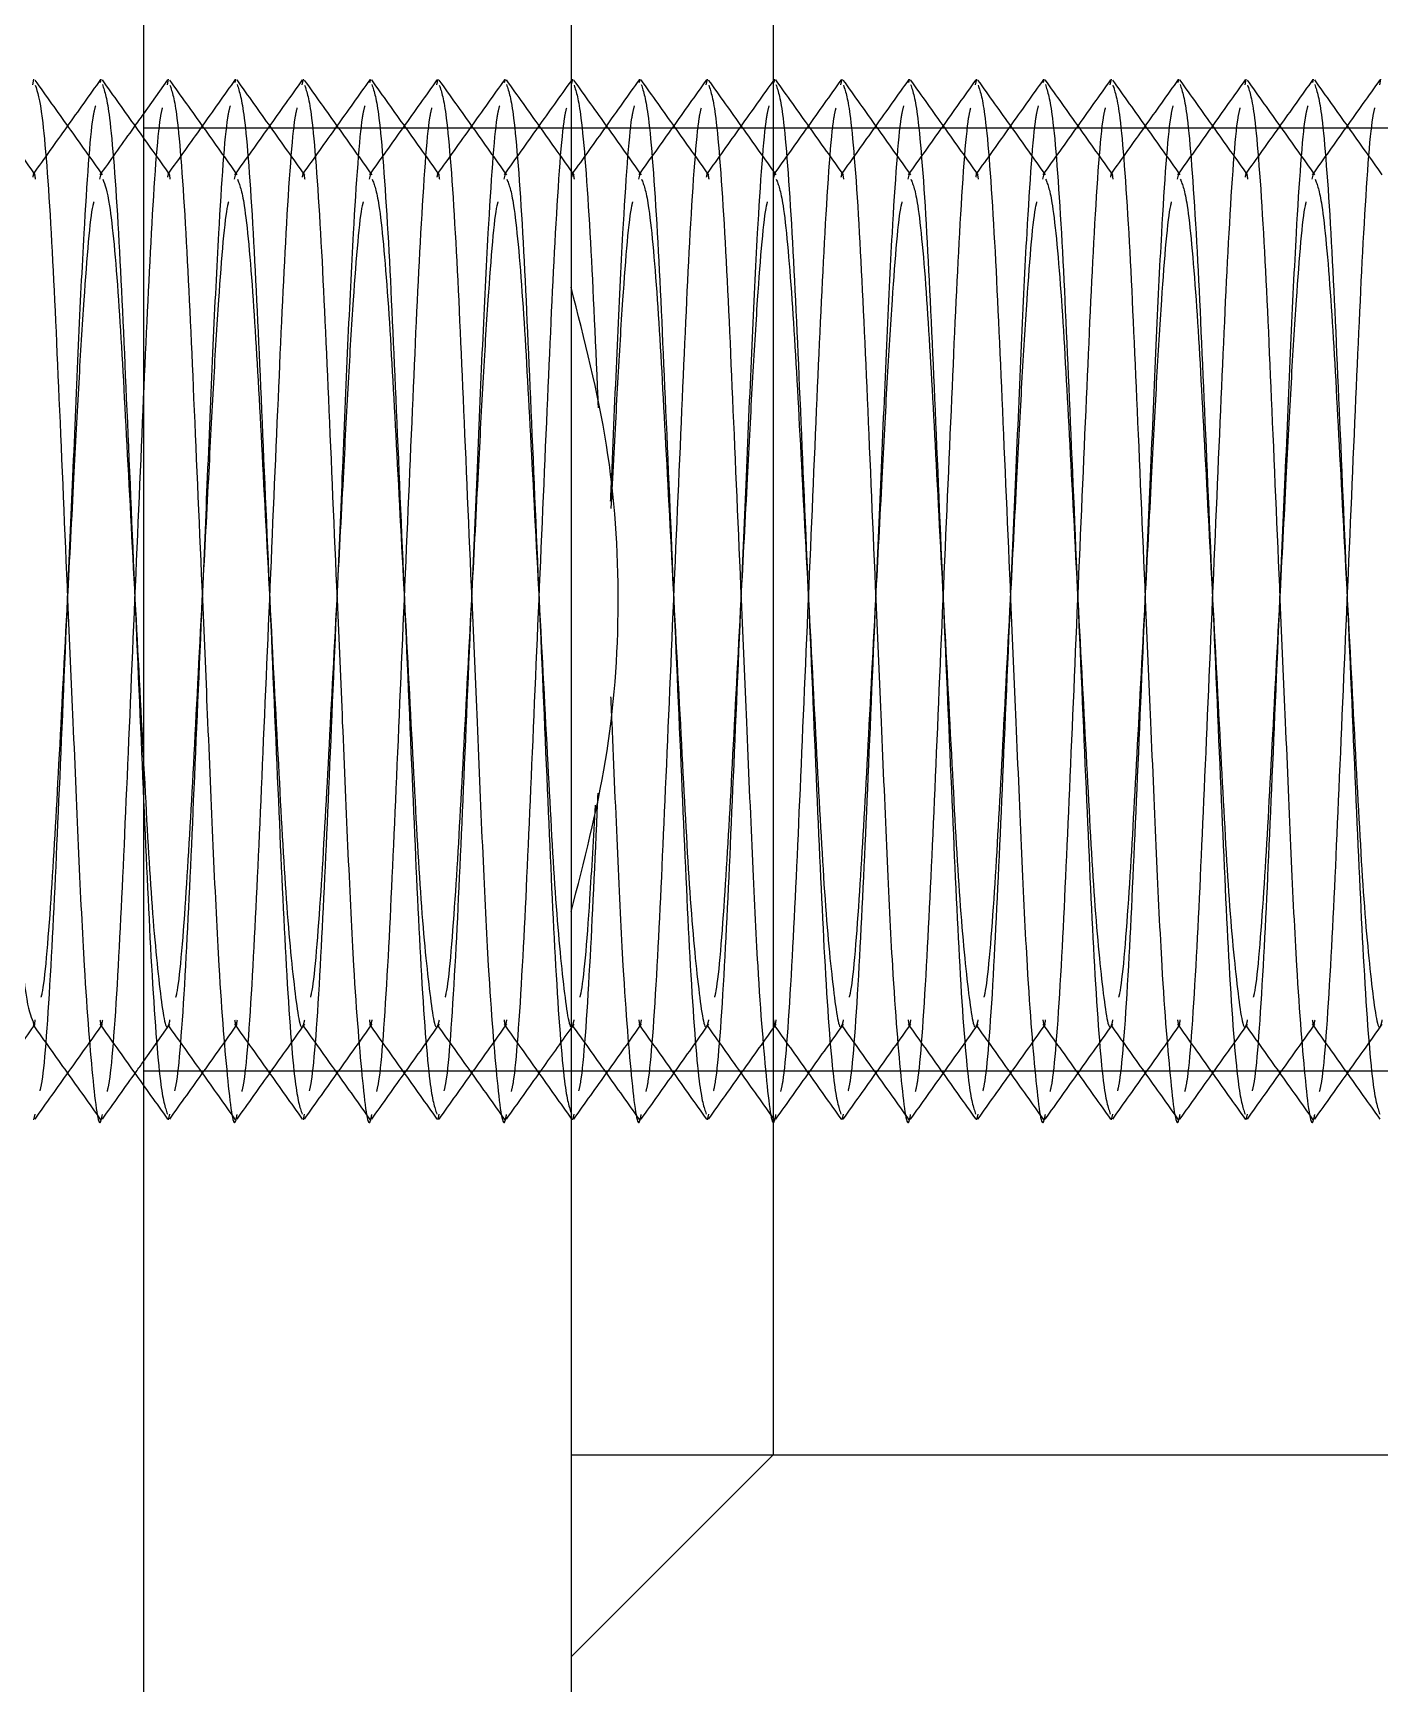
# Model space of a CAD drawing. Header units: metres. Extents: x 0 to 21025, y 0 to 14850.
# Drawn here: x 2250.36 to 2270.36, y 13168.58 to 13193.09 of the extents above; entities that cross this region are included whole.
import ezdxf

# ---------------------------------------------------------------- set-up
doc = ezdxf.new("R2010")
doc.units = ezdxf.units.M
doc.header["$LTSCALE"] = 25
doc.linetypes.add('HIDDEN2', pattern=[4.7625, 3.175, -1.5875])
doc.layers.add('SL4', color=4, linetype='Continuous')
doc.layers.add('ST1', color=7, linetype='HIDDEN2')

msp = doc.modelspace()

# ---------------------------------------------------------------- linework, layer by layer
at = {"layer": 'SL4'}
for p, q in [((2251.996, 13240.531), (2251.996, 13128.831)), ((2258.346, 13240.531), (2258.346, 13128.831)), ((2261.346, 13197.381), (2261.346, 13184.681)), ((2250.352, 13192.324), (2250.37, 13192.409)), ((2258.354, 13192.397), (2258.346, 13192.385)), ((2258.346, 13189.317), (2258.346, 13180.045)), ((2261.346, 13184.681), (2261.346, 13171.981)), ((2258.346, 13178.312), (2258.371, 13178.347)), ((2258.346, 13168.981), (2261.346, 13171.981)), ((2261.346, 13171.981), (2282.346, 13171.981))]:
    msp.add_line(p, q, dxfattribs=at)
for points, knots in [([(2251.39, 13190.988), (2251.223, 13191.223), (2250.889, 13191.692), (2250.554, 13192.161), (2250.387, 13192.395)], [0, 0, 0, 0, 0.49997, 1, 1, 1, 1]), ([(2250.389, 13192.32), (2250.423, 13192.218), (2250.498, 13191.992), (2250.627, 13190.27), (2250.74, 13187.721), (2250.853, 13185.083), (2250.954, 13182.756), (2251.033, 13180.868), (2251.127, 13178.898), (2251.25, 13177.427), (2251.335, 13176.76), (2251.382, 13177.005), (2251.387, 13177.035)], [0, 0, 0, 0, 0.105235, 0.232658, 0.35505, 0.481371, 0.557428, 0.64442, 0.730956, 0.858379, 0.982548, 1, 1, 1, 1]), ([(2251.996, 13191.894), (2251.948, 13191.827), (2251.739, 13191.534), (2251.531, 13191.241), (2251.37, 13191.016)], [0, 0, 0, 0, 0.229619, 1, 1, 1, 1]), ([(2249.391, 13190.923), (2249.424, 13190.841), (2249.498, 13190.656), (2249.627, 13189.253), (2249.74, 13187.167), (2249.87, 13184.681), (2250.001, 13182.196), (2250.113, 13180.107), (2250.245, 13178.683), (2250.322, 13178.497), (2250.357, 13178.41)], [0, 0, 0, 0, 0.106972, 0.238781, 0.365377, 0.496042, 0.626708, 0.753304, 0.885113, 1, 1, 1, 1]), ([(2251.391, 13190.923), (2251.424, 13190.841), (2251.498, 13190.656), (2251.627, 13189.252), (2251.739, 13187.171), (2251.87, 13184.684), (2251.954, 13183.089), (2251.996, 13182.301)], [0, 0, 0, 0, 0.171601, 0.383044, 0.586125, 0.795735, 1, 1, 1, 1]), ([(2258.346, 13180.045), (2258.538, 13180.79), (2258.927, 13182.294), (2259.101, 13184.633), (2258.94, 13187.005), (2258.545, 13188.541), (2258.346, 13189.317)], [0, 0, 0, 0, 0.24506, 0.494938, 0.744655, 1, 1, 1, 1]), ([(2249.386, 13176.965), (2249.553, 13177.2), (2249.881, 13177.661), (2250.21, 13178.121), (2250.371, 13178.347)], [0, 0, 0, 0, 0.509687, 1, 1, 1, 1]), ([(2250.357, 13178.366), (2250.525, 13178.131), (2250.859, 13177.662), (2251.193, 13177.193), (2251.36, 13176.958)], [0, 0, 0, 0, 0.499965, 1, 1, 1, 1]), ([(2251.386, 13176.965), (2251.553, 13177.2), (2251.756, 13177.485), (2251.96, 13177.77), (2251.996, 13177.821)], [0, 0, 0, 0, 0.823153, 1, 1, 1, 1])]:
    msp.add_open_spline(points, degree=3, knots=knots, dxfattribs=at)
at = {"layer": 'ST1'}
for p, q in [((2251.359, 13192.357), (2251.37, 13192.409)), ((2252.354, 13192.397), (2251.996, 13191.894)), ((2252.352, 13192.324), (2252.37, 13192.409)), ((2253.359, 13192.357), (2253.37, 13192.409)), ((2254.352, 13192.324), (2254.37, 13192.409)), ((2255.359, 13192.357), (2255.37, 13192.409)), ((2256.352, 13192.324), (2256.37, 13192.409)), ((2257.359, 13192.357), (2257.37, 13192.409)), ((2258.352, 13192.324), (2258.37, 13192.409)), ((2259.359, 13192.357), (2259.37, 13192.409)), ((2260.352, 13192.324), (2260.37, 13192.409)), ((2261.359, 13192.357), (2261.37, 13192.409)), ((2262.352, 13192.324), (2262.37, 13192.409)), ((2263.359, 13192.357), (2263.37, 13192.409)), ((2264.352, 13192.324), (2264.37, 13192.409)), ((2265.359, 13192.357), (2265.37, 13192.409)), ((2266.352, 13192.324), (2266.37, 13192.409)), ((2267.359, 13192.357), (2267.37, 13192.409)), ((2268.352, 13192.324), (2268.37, 13192.409)), ((2269.359, 13192.357), (2269.37, 13192.409)), ((2270.352, 13192.324), (2270.37, 13192.409)), ((2258.346, 13191.681), (2251.996, 13191.681)), ((2283.346, 13191.681), (2258.346, 13191.681)), ((2251.37, 13191.016), (2251.35, 13190.988)), ((2251.35, 13190.923), (2251.37, 13191.003)), ((2253.35, 13190.923), (2253.37, 13191.003)), ((2255.35, 13190.923), (2255.37, 13191.003)), ((2257.35, 13190.923), (2257.37, 13191.003)), ((2259.35, 13190.923), (2259.37, 13191.003)), ((2261.35, 13190.923), (2261.37, 13191.003)), ((2263.35, 13190.923), (2263.37, 13191.003)), ((2265.35, 13190.923), (2265.37, 13191.003)), ((2267.35, 13190.923), (2267.37, 13191.003)), ((2269.35, 13190.923), (2269.37, 13191.003)), ((2250.371, 13178.347), (2250.39, 13178.374)), ((2251.996, 13177.821), (2252.39, 13178.374)), ((2258.371, 13178.347), (2258.39, 13178.374)), ((2251.996, 13177.681), (2258.346, 13177.681)), ((2258.346, 13177.681), (2283.346, 13177.681)), ((2250.37, 13176.954), (2250.389, 13177.042)), ((2252.37, 13176.954), (2252.389, 13177.042)), ((2254.37, 13176.954), (2254.389, 13177.042)), ((2256.37, 13176.954), (2256.389, 13177.042)), ((2258.37, 13176.954), (2258.389, 13177.042)), ((2260.37, 13176.954), (2260.389, 13177.042)), ((2262.37, 13176.954), (2262.389, 13177.042)), ((2264.37, 13176.954), (2264.389, 13177.042)), ((2266.37, 13176.954), (2266.389, 13177.042)), ((2268.37, 13176.954), (2268.389, 13177.042)), ((2258.346, 13171.981), (2261.346, 13171.981)), ((2258.346, 13171.981), (2261.346, 13171.981))]:
    msp.add_line(p, q, dxfattribs=at)
for points, knots in [([(2250.39, 13190.989), (2250.222, 13191.223), (2249.888, 13191.693), (2249.553, 13192.163), (2249.386, 13192.397)], [0, 0, 0, 0, 0.499937, 1, 1, 1, 1]), ([(2251.36, 13192.404), (2251.193, 13192.169), (2250.859, 13191.7), (2250.525, 13191.231), (2250.357, 13190.997)], [0, 0, 0, 0, 0.500035, 1, 1, 1, 1]), ([(2252.39, 13190.989), (2252.222, 13191.223), (2251.888, 13191.693), (2251.553, 13192.163), (2251.386, 13192.397)], [0, 0, 0, 0, 0.4999369, 1, 1, 1, 1]), ([(2251.387, 13192.327), (2251.422, 13192.224), (2251.497, 13191.997), (2251.627, 13190.271), (2251.74, 13187.719), (2251.87, 13184.681), (2252.001, 13181.643), (2252.113, 13179.092), (2252.243, 13177.367), (2252.318, 13177.141), (2252.352, 13177.038)], [0, 0, 0, 0, 0.110571, 0.242596, 0.369408, 0.50029, 0.631172, 0.757984, 0.890008, 1, 1, 1, 1]), ([(2253.36, 13192.404), (2253.193, 13192.169), (2252.859, 13191.7), (2252.525, 13191.231), (2252.357, 13190.997)], [0, 0, 0, 0, 0.500035, 1, 1, 1, 1]), ([(2253.39, 13190.988), (2253.223, 13191.223), (2252.889, 13191.692), (2252.554, 13192.161), (2252.387, 13192.395)], [0, 0, 0, 0, 0.49997, 1, 1, 1, 1]), ([(2252.389, 13192.32), (2252.423, 13192.218), (2252.498, 13191.992), (2252.627, 13190.27), (2252.74, 13187.721), (2252.853, 13185.083), (2252.954, 13182.756), (2253.033, 13180.868), (2253.127, 13178.898), (2253.25, 13177.427), (2253.335, 13176.76), (2253.382, 13177.005), (2253.387, 13177.035)], [0, 0, 0, 0, 0.1052351, 0.2326582, 0.3550505, 0.4813706, 0.5574277, 0.6444204, 0.7309556, 0.8583788, 0.9825482, 1, 1, 1, 1]), ([(2254.354, 13192.397), (2254.187, 13192.162), (2253.852, 13191.692), (2253.518, 13191.223), (2253.35, 13190.988)], [0, 0, 0, 0, 0.5000596, 1, 1, 1, 1]), ([(2254.39, 13190.989), (2254.222, 13191.223), (2253.888, 13191.693), (2253.553, 13192.163), (2253.386, 13192.397)], [0, 0, 0, 0, 0.499937, 1, 1, 1, 1]), ([(2253.387, 13192.327), (2253.422, 13192.224), (2253.497, 13191.997), (2253.627, 13190.271), (2253.74, 13187.719), (2253.87, 13184.681), (2254.001, 13181.643), (2254.113, 13179.092), (2254.243, 13177.367), (2254.318, 13177.141), (2254.352, 13177.038)], [0, 0, 0, 0, 0.110571, 0.242596, 0.369408, 0.50029, 0.631172, 0.757984, 0.890008, 1, 1, 1, 1]), ([(2255.36, 13192.404), (2255.193, 13192.169), (2254.859, 13191.7), (2254.525, 13191.231), (2254.357, 13190.997)], [0, 0, 0, 0, 0.500035, 1, 1, 1, 1]), ([(2255.39, 13190.988), (2255.223, 13191.223), (2254.889, 13191.692), (2254.554, 13192.161), (2254.387, 13192.395)], [0, 0, 0, 0, 0.49997, 1, 1, 1, 1]), ([(2254.389, 13192.32), (2254.423, 13192.218), (2254.498, 13191.992), (2254.627, 13190.27), (2254.74, 13187.721), (2254.853, 13185.083), (2254.954, 13182.756), (2255.033, 13180.868), (2255.127, 13178.898), (2255.25, 13177.427), (2255.335, 13176.76), (2255.382, 13177.005), (2255.387, 13177.035)], [0, 0, 0, 0, 0.105235, 0.232658, 0.35505, 0.481371, 0.557428, 0.64442, 0.730956, 0.858379, 0.982548, 1, 1, 1, 1]), ([(2256.354, 13192.397), (2256.187, 13192.162), (2255.852, 13191.692), (2255.518, 13191.223), (2255.35, 13190.988)], [0, 0, 0, 0, 0.5000596, 1, 1, 1, 1]), ([(2256.39, 13190.989), (2256.222, 13191.223), (2255.888, 13191.693), (2255.553, 13192.163), (2255.386, 13192.397)], [0, 0, 0, 0, 0.499937, 1, 1, 1, 1]), ([(2255.387, 13192.327), (2255.422, 13192.224), (2255.497, 13191.997), (2255.627, 13190.271), (2255.74, 13187.719), (2255.87, 13184.681), (2256.001, 13181.643), (2256.113, 13179.092), (2256.243, 13177.367), (2256.318, 13177.141), (2256.352, 13177.038)], [0, 0, 0, 0, 0.110571, 0.242596, 0.369408, 0.50029, 0.631172, 0.757984, 0.890008, 1, 1, 1, 1]), ([(2257.36, 13192.404), (2257.193, 13192.169), (2256.859, 13191.7), (2256.525, 13191.231), (2256.357, 13190.997)], [0, 0, 0, 0, 0.500035, 1, 1, 1, 1]), ([(2257.39, 13190.988), (2257.223, 13191.223), (2256.889, 13191.692), (2256.554, 13192.161), (2256.387, 13192.395)], [0, 0, 0, 0, 0.49997, 1, 1, 1, 1]), ([(2256.389, 13192.32), (2256.423, 13192.218), (2256.498, 13191.992), (2256.627, 13190.27), (2256.74, 13187.721), (2256.853, 13185.083), (2256.954, 13182.756), (2257.033, 13180.868), (2257.127, 13178.898), (2257.25, 13177.427), (2257.335, 13176.76), (2257.382, 13177.005), (2257.387, 13177.035)], [0, 0, 0, 0, 0.105235, 0.232658, 0.35505, 0.481371, 0.557428, 0.64442, 0.730956, 0.858379, 0.982548, 1, 1, 1, 1]), ([(2258.346, 13192.385), (2258.181, 13192.154), (2257.849, 13191.688), (2257.518, 13191.223), (2257.35, 13190.988)], [0, 0, 0, 0, 0.495927, 1, 1, 1, 1]), ([(2258.39, 13190.989), (2258.222, 13191.223), (2257.888, 13191.693), (2257.553, 13192.163), (2257.386, 13192.397)], [0, 0, 0, 0, 0.499937, 1, 1, 1, 1]), ([(2257.387, 13192.327), (2257.422, 13192.224), (2257.497, 13191.997), (2257.627, 13190.271), (2257.74, 13187.719), (2257.87, 13184.681), (2258.001, 13181.643), (2258.113, 13179.092), (2258.243, 13177.367), (2258.318, 13177.141), (2258.352, 13177.038)], [0, 0, 0, 0, 0.110571, 0.242596, 0.369408, 0.50029, 0.631172, 0.757984, 0.890008, 1, 1, 1, 1]), ([(2259.36, 13192.404), (2259.193, 13192.169), (2258.859, 13191.7), (2258.525, 13191.231), (2258.357, 13190.997)], [0, 0, 0, 0, 0.500035, 1, 1, 1, 1]), ([(2259.39, 13190.988), (2259.223, 13191.223), (2258.889, 13191.692), (2258.554, 13192.161), (2258.387, 13192.395)], [0, 0, 0, 0, 0.49997, 1, 1, 1, 1]), ([(2258.389, 13192.32), (2258.423, 13192.219), (2258.497, 13191.997), (2258.628, 13190.246), (2258.702, 13188.587), (2258.745, 13187.573), (2258.747, 13187.527)], [0, 0, 0, 0, 0.291543, 0.644556, 0.983632, 1, 1, 1, 1]), ([(2260.354, 13192.397), (2260.187, 13192.162), (2259.852, 13191.692), (2259.518, 13191.223), (2259.35, 13190.988)], [0, 0, 0, 0, 0.50006, 1, 1, 1, 1]), ([(2260.39, 13190.989), (2260.222, 13191.223), (2259.888, 13191.693), (2259.553, 13192.163), (2259.386, 13192.397)], [0, 0, 0, 0, 0.499937, 1, 1, 1, 1]), ([(2259.387, 13192.327), (2259.422, 13192.224), (2259.497, 13191.997), (2259.627, 13190.271), (2259.74, 13187.719), (2259.87, 13184.681), (2260.001, 13181.643), (2260.113, 13179.092), (2260.243, 13177.367), (2260.318, 13177.141), (2260.352, 13177.038)], [0, 0, 0, 0, 0.1105714, 0.242596, 0.3694081, 0.5002899, 0.6311716, 0.7579837, 0.8900083, 1, 1, 1, 1]), ([(2261.36, 13192.404), (2261.193, 13192.169), (2260.859, 13191.7), (2260.525, 13191.231), (2260.357, 13190.997)], [0, 0, 0, 0, 0.500035, 1, 1, 1, 1]), ([(2261.39, 13190.988), (2261.223, 13191.223), (2260.889, 13191.692), (2260.554, 13192.161), (2260.387, 13192.395)], [0, 0, 0, 0, 0.49997, 1, 1, 1, 1]), ([(2260.389, 13192.32), (2260.423, 13192.218), (2260.498, 13191.992), (2260.627, 13190.27), (2260.74, 13187.721), (2260.853, 13185.083), (2260.954, 13182.756), (2261.033, 13180.868), (2261.127, 13178.898), (2261.25, 13177.427), (2261.335, 13176.76), (2261.382, 13177.005), (2261.387, 13177.035)], [0, 0, 0, 0, 0.1052351, 0.2326582, 0.3550505, 0.4813706, 0.5574277, 0.6444204, 0.7309556, 0.8583788, 0.9825482, 1, 1, 1, 1]), ([(2262.354, 13192.397), (2262.187, 13192.162), (2261.852, 13191.692), (2261.518, 13191.223), (2261.35, 13190.988)], [0, 0, 0, 0, 0.5000596, 1, 1, 1, 1]), ([(2262.39, 13190.989), (2262.222, 13191.223), (2261.888, 13191.693), (2261.553, 13192.163), (2261.386, 13192.397)], [0, 0, 0, 0, 0.499937, 1, 1, 1, 1]), ([(2261.387, 13192.327), (2261.422, 13192.224), (2261.497, 13191.997), (2261.627, 13190.271), (2261.74, 13187.719), (2261.87, 13184.681), (2262.001, 13181.643), (2262.113, 13179.092), (2262.243, 13177.367), (2262.318, 13177.141), (2262.352, 13177.038)], [0, 0, 0, 0, 0.1105714, 0.242596, 0.3694081, 0.5002899, 0.6311716, 0.7579837, 0.8900083, 1, 1, 1, 1]), ([(2263.36, 13192.404), (2263.193, 13192.169), (2262.859, 13191.7), (2262.525, 13191.231), (2262.357, 13190.997)], [0, 0, 0, 0, 0.500035, 1, 1, 1, 1]), ([(2263.39, 13190.988), (2263.223, 13191.223), (2262.889, 13191.692), (2262.554, 13192.161), (2262.387, 13192.395)], [0, 0, 0, 0, 0.49997, 1, 1, 1, 1]), ([(2262.389, 13192.32), (2262.423, 13192.218), (2262.498, 13191.992), (2262.627, 13190.27), (2262.74, 13187.721), (2262.853, 13185.083), (2262.954, 13182.756), (2263.033, 13180.868), (2263.127, 13178.898), (2263.25, 13177.427), (2263.335, 13176.76), (2263.382, 13177.005), (2263.387, 13177.035)], [0, 0, 0, 0, 0.1052351, 0.2326582, 0.3550505, 0.4813706, 0.5574277, 0.6444204, 0.7309556, 0.8583788, 0.9825482, 1, 1, 1, 1]), ([(2264.354, 13192.397), (2264.187, 13192.162), (2263.852, 13191.692), (2263.518, 13191.223), (2263.35, 13190.988)], [0, 0, 0, 0, 0.50006, 1, 1, 1, 1]), ([(2264.39, 13190.989), (2264.222, 13191.223), (2263.888, 13191.693), (2263.553, 13192.163), (2263.386, 13192.397)], [0, 0, 0, 0, 0.4999369, 1, 1, 1, 1]), ([(2263.387, 13192.327), (2263.422, 13192.224), (2263.497, 13191.997), (2263.627, 13190.271), (2263.74, 13187.719), (2263.87, 13184.681), (2264.001, 13181.643), (2264.113, 13179.092), (2264.243, 13177.367), (2264.318, 13177.141), (2264.352, 13177.038)], [0, 0, 0, 0, 0.110571, 0.242596, 0.369408, 0.50029, 0.631172, 0.757984, 0.890008, 1, 1, 1, 1]), ([(2265.36, 13192.404), (2265.193, 13192.169), (2264.859, 13191.7), (2264.525, 13191.231), (2264.357, 13190.997)], [0, 0, 0, 0, 0.500035, 1, 1, 1, 1]), ([(2265.39, 13190.988), (2265.223, 13191.223), (2264.889, 13191.692), (2264.554, 13192.161), (2264.387, 13192.395)], [0, 0, 0, 0, 0.49997, 1, 1, 1, 1]), ([(2264.389, 13192.32), (2264.423, 13192.218), (2264.498, 13191.992), (2264.627, 13190.27), (2264.74, 13187.721), (2264.853, 13185.083), (2264.954, 13182.756), (2265.033, 13180.868), (2265.127, 13178.898), (2265.25, 13177.427), (2265.335, 13176.76), (2265.382, 13177.005), (2265.387, 13177.035)], [0, 0, 0, 0, 0.105235, 0.232658, 0.35505, 0.481371, 0.557428, 0.64442, 0.730956, 0.858379, 0.982548, 1, 1, 1, 1]), ([(2266.354, 13192.397), (2266.187, 13192.162), (2265.852, 13191.692), (2265.518, 13191.223), (2265.35, 13190.988)], [0, 0, 0, 0, 0.5000596, 1, 1, 1, 1]), ([(2266.39, 13190.989), (2266.222, 13191.223), (2265.888, 13191.693), (2265.553, 13192.163), (2265.386, 13192.397)], [0, 0, 0, 0, 0.4999369, 1, 1, 1, 1]), ([(2265.387, 13192.327), (2265.422, 13192.224), (2265.497, 13191.997), (2265.627, 13190.271), (2265.74, 13187.719), (2265.87, 13184.681), (2266.001, 13181.643), (2266.113, 13179.092), (2266.243, 13177.367), (2266.318, 13177.141), (2266.352, 13177.038)], [0, 0, 0, 0, 0.1105714, 0.242596, 0.3694081, 0.5002899, 0.6311716, 0.7579837, 0.8900083, 1, 1, 1, 1]), ([(2267.36, 13192.404), (2267.193, 13192.169), (2266.859, 13191.7), (2266.525, 13191.231), (2266.357, 13190.997)], [0, 0, 0, 0, 0.500035, 1, 1, 1, 1]), ([(2267.39, 13190.988), (2267.223, 13191.223), (2266.889, 13191.692), (2266.554, 13192.161), (2266.387, 13192.395)], [0, 0, 0, 0, 0.49997, 1, 1, 1, 1]), ([(2266.389, 13192.32), (2266.423, 13192.218), (2266.498, 13191.992), (2266.627, 13190.27), (2266.74, 13187.721), (2266.853, 13185.083), (2266.954, 13182.756), (2267.033, 13180.868), (2267.127, 13178.898), (2267.25, 13177.427), (2267.335, 13176.76), (2267.382, 13177.005), (2267.387, 13177.035)], [0, 0, 0, 0, 0.105235, 0.232658, 0.35505, 0.481371, 0.557428, 0.64442, 0.730956, 0.858379, 0.982548, 1, 1, 1, 1]), ([(2268.354, 13192.397), (2268.187, 13192.162), (2267.852, 13191.692), (2267.518, 13191.223), (2267.35, 13190.988)], [0, 0, 0, 0, 0.50006, 1, 1, 1, 1]), ([(2268.39, 13190.989), (2268.222, 13191.223), (2267.888, 13191.693), (2267.553, 13192.163), (2267.386, 13192.397)], [0, 0, 0, 0, 0.499937, 1, 1, 1, 1]), ([(2267.387, 13192.327), (2267.422, 13192.224), (2267.497, 13191.997), (2267.627, 13190.271), (2267.74, 13187.719), (2267.87, 13184.681), (2268.001, 13181.643), (2268.113, 13179.092), (2268.243, 13177.367), (2268.318, 13177.141), (2268.352, 13177.038)], [0, 0, 0, 0, 0.110571, 0.242596, 0.369408, 0.50029, 0.631172, 0.757984, 0.890008, 1, 1, 1, 1]), ([(2269.36, 13192.404), (2269.193, 13192.169), (2268.859, 13191.7), (2268.525, 13191.231), (2268.357, 13190.997)], [0, 0, 0, 0, 0.500035, 1, 1, 1, 1]), ([(2269.39, 13190.988), (2269.223, 13191.223), (2268.889, 13191.692), (2268.554, 13192.161), (2268.387, 13192.395)], [0, 0, 0, 0, 0.49997, 1, 1, 1, 1]), ([(2268.389, 13192.32), (2268.423, 13192.218), (2268.498, 13191.992), (2268.627, 13190.27), (2268.74, 13187.721), (2268.853, 13185.083), (2268.954, 13182.756), (2269.033, 13180.868), (2269.127, 13178.898), (2269.25, 13177.427), (2269.335, 13176.76), (2269.382, 13177.005), (2269.387, 13177.035)], [0, 0, 0, 0, 0.105235, 0.232658, 0.35505, 0.481371, 0.557428, 0.64442, 0.730956, 0.858379, 0.982548, 1, 1, 1, 1]), ([(2270.354, 13192.397), (2270.187, 13192.162), (2269.852, 13191.692), (2269.518, 13191.223), (2269.35, 13190.988)], [0, 0, 0, 0, 0.50006, 1, 1, 1, 1]), ([(2270.39, 13190.989), (2270.222, 13191.223), (2269.888, 13191.693), (2269.553, 13192.163), (2269.386, 13192.397)], [0, 0, 0, 0, 0.499937, 1, 1, 1, 1]), ([(2269.387, 13192.327), (2269.422, 13192.224), (2269.497, 13191.997), (2269.627, 13190.271), (2269.74, 13187.719), (2269.87, 13184.681), (2270.001, 13181.643), (2270.113, 13179.092), (2270.243, 13177.367), (2270.318, 13177.141), (2270.352, 13177.038)], [0, 0, 0, 0, 0.110571, 0.242596, 0.369408, 0.50029, 0.631172, 0.757984, 0.890008, 1, 1, 1, 1]), ([(2250.461, 13177.385), (2250.471, 13177.426), (2250.523, 13177.631), (2250.627, 13179.128), (2250.74, 13181.631), (2250.853, 13184.282), (2250.954, 13186.604), (2251.033, 13188.506), (2251.126, 13190.417), (2251.22, 13191.759), (2251.274, 13191.965), (2251.287, 13192.014)], [0, 0, 0, 0, 0.038658, 0.193158, 0.341558, 0.49472, 0.586939, 0.692417, 0.79734, 0.95184, 1, 1, 1, 1]), ([(2251.46, 13177.378), (2251.47, 13177.42), (2251.523, 13177.626), (2251.627, 13179.127), (2251.74, 13181.634), (2251.87, 13184.681), (2252.001, 13187.728), (2252.113, 13190.235), (2252.218, 13191.735), (2252.27, 13191.94), (2252.28, 13191.982)], [0, 0, 0, 0, 0.040767, 0.196457, 0.346, 0.500342, 0.654684, 0.804227, 0.959916, 1, 1, 1, 1]), ([(2252.461, 13177.385), (2252.471, 13177.426), (2252.523, 13177.631), (2252.627, 13179.128), (2252.74, 13181.631), (2252.853, 13184.282), (2252.954, 13186.604), (2253.033, 13188.506), (2253.126, 13190.417), (2253.22, 13191.759), (2253.274, 13191.965), (2253.287, 13192.014)], [0, 0, 0, 0, 0.038658, 0.193158, 0.341558, 0.49472, 0.586939, 0.692417, 0.79734, 0.95184, 1, 1, 1, 1]), ([(2253.46, 13177.378), (2253.47, 13177.42), (2253.523, 13177.626), (2253.627, 13179.127), (2253.74, 13181.634), (2253.87, 13184.681), (2254.001, 13187.728), (2254.113, 13190.235), (2254.218, 13191.735), (2254.27, 13191.94), (2254.28, 13191.982)], [0, 0, 0, 0, 0.0407674, 0.196457, 0.3459999, 0.5003418, 0.6546838, 0.8042266, 0.9599163, 1, 1, 1, 1]), ([(2254.461, 13177.385), (2254.471, 13177.426), (2254.523, 13177.631), (2254.627, 13179.128), (2254.74, 13181.631), (2254.853, 13184.282), (2254.954, 13186.604), (2255.033, 13188.506), (2255.126, 13190.417), (2255.22, 13191.759), (2255.274, 13191.965), (2255.287, 13192.014)], [0, 0, 0, 0, 0.038658, 0.193158, 0.341558, 0.49472, 0.586939, 0.692417, 0.79734, 0.95184, 1, 1, 1, 1]), ([(2255.46, 13177.378), (2255.47, 13177.42), (2255.523, 13177.626), (2255.627, 13179.127), (2255.74, 13181.634), (2255.87, 13184.681), (2256.001, 13187.728), (2256.113, 13190.235), (2256.218, 13191.735), (2256.27, 13191.94), (2256.28, 13191.982)], [0, 0, 0, 0, 0.040767, 0.196457, 0.346, 0.500342, 0.654684, 0.804227, 0.959916, 1, 1, 1, 1]), ([(2256.461, 13177.385), (2256.471, 13177.426), (2256.523, 13177.631), (2256.627, 13179.128), (2256.74, 13181.631), (2256.853, 13184.282), (2256.954, 13186.604), (2257.033, 13188.506), (2257.126, 13190.417), (2257.22, 13191.759), (2257.274, 13191.965), (2257.287, 13192.014)], [0, 0, 0, 0, 0.038658, 0.193158, 0.341558, 0.49472, 0.586939, 0.692417, 0.79734, 0.95184, 1, 1, 1, 1]), ([(2257.46, 13177.378), (2257.47, 13177.42), (2257.523, 13177.626), (2257.627, 13179.127), (2257.74, 13181.634), (2257.87, 13184.681), (2258.001, 13187.728), (2258.113, 13190.235), (2258.218, 13191.735), (2258.27, 13191.94), (2258.28, 13191.982)], [0, 0, 0, 0, 0.040767, 0.196457, 0.346, 0.500342, 0.654684, 0.804227, 0.959916, 1, 1, 1, 1]), ([(2258.933, 13186.143), (2258.938, 13186.263), (2258.974, 13187.079), (2259.033, 13188.502), (2259.127, 13190.419), (2259.22, 13191.759), (2259.274, 13191.965), (2259.287, 13192.014)], [0, 0, 0, 0, 0.042112, 0.286716, 0.530032, 0.888317, 1, 1, 1, 1]), ([(2259.46, 13177.378), (2259.47, 13177.42), (2259.523, 13177.626), (2259.627, 13179.127), (2259.74, 13181.634), (2259.87, 13184.681), (2260.001, 13187.728), (2260.113, 13190.235), (2260.218, 13191.735), (2260.27, 13191.94), (2260.28, 13191.982)], [0, 0, 0, 0, 0.040767, 0.196457, 0.346, 0.500342, 0.654684, 0.804227, 0.959916, 1, 1, 1, 1]), ([(2260.461, 13177.385), (2260.471, 13177.426), (2260.523, 13177.631), (2260.627, 13179.128), (2260.74, 13181.631), (2260.853, 13184.282), (2260.954, 13186.604), (2261.033, 13188.506), (2261.126, 13190.417), (2261.22, 13191.759), (2261.274, 13191.965), (2261.287, 13192.014)], [0, 0, 0, 0, 0.0386582, 0.1931578, 0.3415577, 0.4947199, 0.5869387, 0.6924168, 0.7973402, 0.9518398, 1, 1, 1, 1]), ([(2261.46, 13177.378), (2261.47, 13177.42), (2261.523, 13177.626), (2261.627, 13179.127), (2261.74, 13181.634), (2261.87, 13184.681), (2262.001, 13187.728), (2262.113, 13190.235), (2262.218, 13191.735), (2262.27, 13191.94), (2262.28, 13191.982)], [0, 0, 0, 0, 0.0407674, 0.196457, 0.3459999, 0.5003418, 0.6546838, 0.8042266, 0.9599163, 1, 1, 1, 1]), ([(2262.461, 13177.385), (2262.471, 13177.426), (2262.523, 13177.631), (2262.627, 13179.128), (2262.74, 13181.631), (2262.853, 13184.282), (2262.954, 13186.604), (2263.033, 13188.506), (2263.126, 13190.417), (2263.22, 13191.759), (2263.274, 13191.965), (2263.287, 13192.014)], [0, 0, 0, 0, 0.038658, 0.193158, 0.341558, 0.49472, 0.586939, 0.692417, 0.79734, 0.95184, 1, 1, 1, 1]), ([(2263.46, 13177.378), (2263.47, 13177.42), (2263.523, 13177.626), (2263.627, 13179.127), (2263.74, 13181.634), (2263.87, 13184.681), (2264.001, 13187.728), (2264.113, 13190.235), (2264.218, 13191.735), (2264.27, 13191.94), (2264.28, 13191.982)], [0, 0, 0, 0, 0.040767, 0.196457, 0.346, 0.500342, 0.654684, 0.804227, 0.959916, 1, 1, 1, 1]), ([(2264.461, 13177.385), (2264.471, 13177.426), (2264.523, 13177.631), (2264.627, 13179.128), (2264.74, 13181.631), (2264.853, 13184.282), (2264.954, 13186.604), (2265.033, 13188.506), (2265.126, 13190.417), (2265.22, 13191.759), (2265.274, 13191.965), (2265.287, 13192.014)], [0, 0, 0, 0, 0.038658, 0.193158, 0.341558, 0.49472, 0.586939, 0.692417, 0.79734, 0.95184, 1, 1, 1, 1]), ([(2265.46, 13177.378), (2265.47, 13177.42), (2265.523, 13177.626), (2265.627, 13179.127), (2265.74, 13181.634), (2265.87, 13184.681), (2266.001, 13187.728), (2266.113, 13190.235), (2266.218, 13191.735), (2266.27, 13191.94), (2266.28, 13191.982)], [0, 0, 0, 0, 0.040767, 0.196457, 0.346, 0.500342, 0.654684, 0.804227, 0.959916, 1, 1, 1, 1]), ([(2266.461, 13177.385), (2266.471, 13177.426), (2266.523, 13177.631), (2266.627, 13179.128), (2266.74, 13181.631), (2266.853, 13184.282), (2266.954, 13186.604), (2267.033, 13188.506), (2267.126, 13190.417), (2267.22, 13191.759), (2267.274, 13191.965), (2267.287, 13192.014)], [0, 0, 0, 0, 0.038658, 0.193158, 0.341558, 0.49472, 0.586939, 0.692417, 0.79734, 0.95184, 1, 1, 1, 1]), ([(2267.46, 13177.378), (2267.47, 13177.42), (2267.523, 13177.626), (2267.627, 13179.127), (2267.74, 13181.634), (2267.87, 13184.681), (2268.001, 13187.728), (2268.113, 13190.235), (2268.218, 13191.735), (2268.27, 13191.94), (2268.28, 13191.982)], [0, 0, 0, 0, 0.040767, 0.196457, 0.346, 0.500342, 0.654684, 0.804227, 0.959916, 1, 1, 1, 1]), ([(2268.461, 13177.385), (2268.471, 13177.426), (2268.523, 13177.631), (2268.627, 13179.128), (2268.74, 13181.631), (2268.853, 13184.282), (2268.954, 13186.604), (2269.033, 13188.506), (2269.126, 13190.417), (2269.22, 13191.759), (2269.274, 13191.965), (2269.287, 13192.014)], [0, 0, 0, 0, 0.038658, 0.193158, 0.341558, 0.49472, 0.586939, 0.692417, 0.79734, 0.95184, 1, 1, 1, 1]), ([(2269.46, 13177.378), (2269.47, 13177.42), (2269.523, 13177.626), (2269.627, 13179.127), (2269.74, 13181.634), (2269.87, 13184.681), (2270.001, 13187.728), (2270.113, 13190.235), (2270.218, 13191.735), (2270.27, 13191.94), (2270.28, 13191.982)], [0, 0, 0, 0, 0.040767, 0.196457, 0.346, 0.500342, 0.654684, 0.804227, 0.959916, 1, 1, 1, 1]), ([(2250.357, 13190.953), (2250.362, 13190.976), (2250.373, 13191.035), (2250.384, 13190.966), (2250.39, 13190.924)], [0, 0, 0, 0, 0.390533, 1, 1, 1, 1]), ([(2252.357, 13190.953), (2252.362, 13190.976), (2252.373, 13191.035), (2252.384, 13190.966), (2252.39, 13190.924)], [0, 0, 0, 0, 0.390533, 1, 1, 1, 1]), ([(2253.391, 13190.923), (2253.424, 13190.841), (2253.498, 13190.656), (2253.627, 13189.253), (2253.74, 13187.167), (2253.87, 13184.679), (2254.001, 13182.204), (2254.113, 13180.078), (2254.25, 13178.744), (2254.336, 13178.201), (2254.384, 13178.409), (2254.39, 13178.438)], [0, 0, 0, 0, 0.103385, 0.230773, 0.353124, 0.479408, 0.605692, 0.728043, 0.855432, 0.979562, 1, 1, 1, 1]), ([(2254.357, 13190.953), (2254.362, 13190.976), (2254.373, 13191.035), (2254.384, 13190.966), (2254.39, 13190.924)], [0, 0, 0, 0, 0.390533, 1, 1, 1, 1]), ([(2255.391, 13190.923), (2255.424, 13190.841), (2255.498, 13190.656), (2255.627, 13189.253), (2255.74, 13187.167), (2255.87, 13184.679), (2256.001, 13182.204), (2256.113, 13180.078), (2256.25, 13178.744), (2256.336, 13178.201), (2256.384, 13178.409), (2256.39, 13178.438)], [0, 0, 0, 0, 0.103385, 0.230773, 0.353124, 0.479408, 0.605692, 0.728043, 0.855432, 0.979562, 1, 1, 1, 1]), ([(2256.357, 13190.953), (2256.362, 13190.976), (2256.373, 13191.035), (2256.384, 13190.966), (2256.39, 13190.924)], [0, 0, 0, 0, 0.390533, 1, 1, 1, 1]), ([(2257.391, 13190.923), (2257.424, 13190.841), (2257.498, 13190.656), (2257.627, 13189.253), (2257.74, 13187.167), (2257.87, 13184.679), (2258.001, 13182.204), (2258.113, 13180.078), (2258.25, 13178.744), (2258.336, 13178.201), (2258.384, 13178.409), (2258.39, 13178.438)], [0, 0, 0, 0, 0.103385, 0.230773, 0.353124, 0.479408, 0.605692, 0.728043, 0.855432, 0.979562, 1, 1, 1, 1]), ([(2258.357, 13190.953), (2258.362, 13190.976), (2258.373, 13191.035), (2258.384, 13190.966), (2258.39, 13190.924)], [0, 0, 0, 0, 0.390533, 1, 1, 1, 1]), ([(2259.391, 13190.923), (2259.424, 13190.841), (2259.498, 13190.656), (2259.627, 13189.253), (2259.74, 13187.167), (2259.87, 13184.679), (2260.001, 13182.204), (2260.113, 13180.078), (2260.25, 13178.744), (2260.336, 13178.201), (2260.384, 13178.409), (2260.39, 13178.438)], [0, 0, 0, 0, 0.103385, 0.230773, 0.353124, 0.479408, 0.605692, 0.728043, 0.855432, 0.979562, 1, 1, 1, 1]), ([(2260.357, 13190.953), (2260.362, 13190.976), (2260.373, 13191.035), (2260.384, 13190.966), (2260.39, 13190.924)], [0, 0, 0, 0, 0.390533, 1, 1, 1, 1]), ([(2261.391, 13190.923), (2261.424, 13190.841), (2261.498, 13190.656), (2261.627, 13189.253), (2261.74, 13187.167), (2261.87, 13184.679), (2262.001, 13182.204), (2262.113, 13180.078), (2262.25, 13178.744), (2262.336, 13178.201), (2262.384, 13178.409), (2262.39, 13178.438)], [0, 0, 0, 0, 0.103385, 0.230773, 0.353124, 0.479408, 0.605692, 0.728043, 0.855432, 0.979562, 1, 1, 1, 1]), ([(2262.357, 13190.953), (2262.362, 13190.976), (2262.373, 13191.035), (2262.384, 13190.966), (2262.39, 13190.924)], [0, 0, 0, 0, 0.390533, 1, 1, 1, 1]), ([(2263.391, 13190.923), (2263.424, 13190.841), (2263.498, 13190.656), (2263.627, 13189.253), (2263.74, 13187.167), (2263.87, 13184.679), (2264.001, 13182.204), (2264.113, 13180.078), (2264.25, 13178.744), (2264.336, 13178.201), (2264.384, 13178.409), (2264.39, 13178.438)], [0, 0, 0, 0, 0.103385, 0.230773, 0.353124, 0.479408, 0.605692, 0.728043, 0.855432, 0.979562, 1, 1, 1, 1]), ([(2264.357, 13190.953), (2264.362, 13190.976), (2264.373, 13191.035), (2264.384, 13190.966), (2264.39, 13190.924)], [0, 0, 0, 0, 0.390533, 1, 1, 1, 1]), ([(2265.391, 13190.923), (2265.424, 13190.841), (2265.498, 13190.656), (2265.627, 13189.253), (2265.74, 13187.167), (2265.87, 13184.679), (2266.001, 13182.204), (2266.113, 13180.078), (2266.25, 13178.744), (2266.336, 13178.201), (2266.384, 13178.409), (2266.39, 13178.438)], [0, 0, 0, 0, 0.103385, 0.230773, 0.353124, 0.479408, 0.605692, 0.728043, 0.855432, 0.979562, 1, 1, 1, 1]), ([(2266.357, 13190.953), (2266.362, 13190.976), (2266.373, 13191.035), (2266.384, 13190.966), (2266.39, 13190.924)], [0, 0, 0, 0, 0.390533, 1, 1, 1, 1]), ([(2267.391, 13190.923), (2267.424, 13190.841), (2267.498, 13190.656), (2267.627, 13189.253), (2267.74, 13187.167), (2267.87, 13184.679), (2268.001, 13182.204), (2268.113, 13180.078), (2268.25, 13178.744), (2268.336, 13178.201), (2268.384, 13178.409), (2268.39, 13178.438)], [0, 0, 0, 0, 0.103385, 0.230773, 0.353124, 0.479408, 0.605692, 0.728043, 0.855432, 0.979562, 1, 1, 1, 1]), ([(2268.357, 13190.953), (2268.362, 13190.976), (2268.373, 13191.035), (2268.384, 13190.966), (2268.39, 13190.924)], [0, 0, 0, 0, 0.390533, 1, 1, 1, 1]), ([(2269.391, 13190.923), (2269.424, 13190.841), (2269.498, 13190.656), (2269.627, 13189.253), (2269.74, 13187.167), (2269.87, 13184.679), (2270.001, 13182.204), (2270.113, 13180.078), (2270.25, 13178.744), (2270.336, 13178.201), (2270.384, 13178.409), (2270.39, 13178.438)], [0, 0, 0, 0, 0.103385, 0.230773, 0.353124, 0.479408, 0.605692, 0.728043, 0.855432, 0.979562, 1, 1, 1, 1]), ([(2250.478, 13178.777), (2250.483, 13178.794), (2250.529, 13178.959), (2250.628, 13180.15), (2250.74, 13182.183), (2250.858, 13184.462), (2250.962, 13186.412), (2251.04, 13187.942), (2251.129, 13189.394), (2251.211, 13190.403), (2251.258, 13190.567), (2251.262, 13190.584)], [0, 0, 0, 0, 0.019148, 0.181961, 0.338335, 0.499736, 0.617516, 0.717853, 0.818619, 0.981432, 1, 1, 1, 1]), ([(2252.478, 13178.777), (2252.483, 13178.794), (2252.529, 13178.959), (2252.628, 13180.15), (2252.74, 13182.183), (2252.858, 13184.462), (2252.962, 13186.412), (2253.04, 13187.942), (2253.129, 13189.394), (2253.211, 13190.403), (2253.258, 13190.567), (2253.262, 13190.584)], [0, 0, 0, 0, 0.019148, 0.181961, 0.338335, 0.499736, 0.617516, 0.717853, 0.818619, 0.981432, 1, 1, 1, 1]), ([(2254.478, 13178.777), (2254.483, 13178.794), (2254.529, 13178.959), (2254.628, 13180.15), (2254.74, 13182.183), (2254.858, 13184.462), (2254.962, 13186.412), (2255.04, 13187.942), (2255.129, 13189.394), (2255.211, 13190.403), (2255.258, 13190.567), (2255.262, 13190.584)], [0, 0, 0, 0, 0.019148, 0.181961, 0.338335, 0.499736, 0.617516, 0.717853, 0.818619, 0.981432, 1, 1, 1, 1]), ([(2256.478, 13178.777), (2256.483, 13178.794), (2256.529, 13178.959), (2256.628, 13180.15), (2256.74, 13182.183), (2256.858, 13184.462), (2256.962, 13186.412), (2257.04, 13187.942), (2257.129, 13189.394), (2257.211, 13190.403), (2257.258, 13190.567), (2257.262, 13190.584)], [0, 0, 0, 0, 0.0191483, 0.1819613, 0.3383353, 0.4997364, 0.6175161, 0.7178528, 0.8186194, 0.9814324, 1, 1, 1, 1]), ([(2258.941, 13186.033), (2258.949, 13186.183), (2258.985, 13186.846), (2259.04, 13187.938), (2259.129, 13189.396), (2259.211, 13190.403), (2259.258, 13190.567), (2259.262, 13190.584)], [0, 0, 0, 0, 0.0711094, 0.3147846, 0.5595037, 0.9549072, 1, 1, 1, 1]), ([(2260.478, 13178.777), (2260.483, 13178.794), (2260.529, 13178.959), (2260.628, 13180.15), (2260.74, 13182.183), (2260.858, 13184.462), (2260.962, 13186.412), (2261.04, 13187.942), (2261.129, 13189.394), (2261.211, 13190.403), (2261.258, 13190.567), (2261.262, 13190.584)], [0, 0, 0, 0, 0.019148, 0.181961, 0.338335, 0.499736, 0.617516, 0.717853, 0.818619, 0.981432, 1, 1, 1, 1]), ([(2262.478, 13178.777), (2262.483, 13178.794), (2262.529, 13178.959), (2262.628, 13180.15), (2262.74, 13182.183), (2262.858, 13184.462), (2262.962, 13186.412), (2263.04, 13187.942), (2263.129, 13189.394), (2263.211, 13190.403), (2263.258, 13190.567), (2263.262, 13190.584)], [0, 0, 0, 0, 0.019148, 0.181961, 0.338335, 0.499736, 0.617516, 0.717853, 0.818619, 0.981432, 1, 1, 1, 1]), ([(2264.478, 13178.777), (2264.483, 13178.794), (2264.529, 13178.959), (2264.628, 13180.15), (2264.74, 13182.183), (2264.858, 13184.462), (2264.962, 13186.412), (2265.04, 13187.942), (2265.129, 13189.394), (2265.211, 13190.403), (2265.258, 13190.567), (2265.262, 13190.584)], [0, 0, 0, 0, 0.0191483, 0.1819613, 0.3383353, 0.4997364, 0.6175161, 0.7178528, 0.8186194, 0.9814324, 1, 1, 1, 1]), ([(2266.478, 13178.777), (2266.483, 13178.794), (2266.529, 13178.959), (2266.628, 13180.15), (2266.74, 13182.183), (2266.858, 13184.462), (2266.962, 13186.412), (2267.04, 13187.942), (2267.129, 13189.394), (2267.211, 13190.403), (2267.258, 13190.567), (2267.262, 13190.584)], [0, 0, 0, 0, 0.019148, 0.181961, 0.338335, 0.499736, 0.617516, 0.717853, 0.818619, 0.981432, 1, 1, 1, 1]), ([(2268.478, 13178.777), (2268.483, 13178.794), (2268.529, 13178.959), (2268.628, 13180.15), (2268.74, 13182.183), (2268.858, 13184.462), (2268.962, 13186.412), (2269.04, 13187.942), (2269.129, 13189.394), (2269.211, 13190.403), (2269.258, 13190.567), (2269.262, 13190.584)], [0, 0, 0, 0, 0.019148, 0.181961, 0.338335, 0.499736, 0.617516, 0.717853, 0.818619, 0.981432, 1, 1, 1, 1]), ([(2258.933, 13183.234), (2258.938, 13183.109), (2258.974, 13182.288), (2259.033, 13180.872), (2259.127, 13178.896), (2259.25, 13177.428), (2259.335, 13176.76), (2259.382, 13177.005), (2259.387, 13177.035)], [0, 0, 0, 0, 0.034018, 0.223893, 0.412769, 0.69089, 0.961909, 1, 1, 1, 1]), ([(2251.996, 13182.301), (2251.997, 13182.281), (2252.04, 13181.47), (2252.112, 13180.097), (2252.25, 13178.739), (2252.336, 13178.201), (2252.384, 13178.409), (2252.39, 13178.438)], [0, 0, 0, 0, 0.0081, 0.315879, 0.636332, 0.948587, 1, 1, 1, 1]), ([(2258.461, 13177.385), (2258.471, 13177.426), (2258.523, 13177.63), (2258.628, 13179.156), (2258.701, 13180.766), (2258.745, 13181.77), (2258.746, 13181.807)], [0, 0, 0, 0, 0.111333, 0.556283, 0.983666, 1, 1, 1, 1]), ([(2258.478, 13178.777), (2258.483, 13178.794), (2258.529, 13178.96), (2258.614, 13179.95), (2258.68, 13181.149), (2258.706, 13181.63)], [0, 0, 0, 0, 0.065836, 0.625618, 1, 1, 1, 1]), ([(2250.357, 13178.41), (2250.362, 13178.387), (2250.373, 13178.327), (2250.384, 13178.396), (2250.39, 13178.438)], [0, 0, 0, 0, 0.390533, 1, 1, 1, 1]), ([(2250.387, 13176.967), (2250.554, 13177.202), (2250.889, 13177.671), (2251.223, 13178.14), (2251.39, 13178.374)], [0, 0, 0, 0, 0.50003, 1, 1, 1, 1]), ([(2251.35, 13178.44), (2251.357, 13178.4), (2251.37, 13178.32), (2251.384, 13178.4), (2251.391, 13178.439)], [0, 0, 0, 0, 0.50176, 1, 1, 1, 1]), ([(2251.35, 13178.374), (2251.518, 13178.14), (2251.852, 13177.67), (2252.187, 13177.201), (2252.354, 13176.966)], [0, 0, 0, 0, 0.4999404, 1, 1, 1, 1]), ([(2252.357, 13178.366), (2252.525, 13178.131), (2252.859, 13177.662), (2253.193, 13177.193), (2253.36, 13176.958)], [0, 0, 0, 0, 0.499965, 1, 1, 1, 1]), ([(2252.387, 13176.967), (2252.554, 13177.202), (2252.889, 13177.671), (2253.223, 13178.14), (2253.39, 13178.374)], [0, 0, 0, 0, 0.50003, 1, 1, 1, 1]), ([(2253.35, 13178.44), (2253.357, 13178.4), (2253.37, 13178.32), (2253.384, 13178.4), (2253.391, 13178.439)], [0, 0, 0, 0, 0.50176, 1, 1, 1, 1]), ([(2253.35, 13178.374), (2253.518, 13178.14), (2253.852, 13177.67), (2254.187, 13177.201), (2254.354, 13176.966)], [0, 0, 0, 0, 0.4999404, 1, 1, 1, 1]), ([(2253.386, 13176.965), (2253.553, 13177.2), (2253.888, 13177.669), (2254.222, 13178.139), (2254.39, 13178.374)], [0, 0, 0, 0, 0.500063, 1, 1, 1, 1]), ([(2254.357, 13178.366), (2254.525, 13178.131), (2254.859, 13177.662), (2255.193, 13177.193), (2255.36, 13176.958)], [0, 0, 0, 0, 0.499965, 1, 1, 1, 1]), ([(2254.387, 13176.967), (2254.554, 13177.202), (2254.889, 13177.671), (2255.223, 13178.14), (2255.39, 13178.374)], [0, 0, 0, 0, 0.50003, 1, 1, 1, 1]), ([(2255.35, 13178.44), (2255.357, 13178.4), (2255.37, 13178.32), (2255.384, 13178.4), (2255.391, 13178.439)], [0, 0, 0, 0, 0.50176, 1, 1, 1, 1]), ([(2255.35, 13178.374), (2255.518, 13178.14), (2255.852, 13177.67), (2256.187, 13177.201), (2256.354, 13176.966)], [0, 0, 0, 0, 0.49994, 1, 1, 1, 1]), ([(2255.386, 13176.965), (2255.553, 13177.2), (2255.888, 13177.669), (2256.222, 13178.139), (2256.39, 13178.374)], [0, 0, 0, 0, 0.500063, 1, 1, 1, 1]), ([(2256.357, 13178.366), (2256.525, 13178.131), (2256.859, 13177.662), (2257.193, 13177.193), (2257.36, 13176.958)], [0, 0, 0, 0, 0.499965, 1, 1, 1, 1]), ([(2256.387, 13176.967), (2256.554, 13177.202), (2256.889, 13177.671), (2257.223, 13178.14), (2257.39, 13178.374)], [0, 0, 0, 0, 0.50003, 1, 1, 1, 1]), ([(2257.35, 13178.44), (2257.357, 13178.4), (2257.37, 13178.32), (2257.384, 13178.4), (2257.391, 13178.439)], [0, 0, 0, 0, 0.50176, 1, 1, 1, 1]), ([(2257.35, 13178.374), (2257.518, 13178.14), (2257.852, 13177.67), (2258.187, 13177.201), (2258.354, 13176.966)], [0, 0, 0, 0, 0.4999404, 1, 1, 1, 1]), ([(2257.386, 13176.965), (2257.553, 13177.2), (2257.873, 13177.649), (2258.193, 13178.098), (2258.346, 13178.312)], [0, 0, 0, 0, 0.523002, 1, 1, 1, 1]), ([(2258.357, 13178.366), (2258.525, 13178.131), (2258.859, 13177.662), (2259.193, 13177.193), (2259.36, 13176.958)], [0, 0, 0, 0, 0.499965, 1, 1, 1, 1]), ([(2258.387, 13176.967), (2258.554, 13177.202), (2258.889, 13177.671), (2259.223, 13178.14), (2259.39, 13178.374)], [0, 0, 0, 0, 0.50003, 1, 1, 1, 1]), ([(2259.35, 13178.44), (2259.357, 13178.4), (2259.37, 13178.32), (2259.384, 13178.4), (2259.391, 13178.439)], [0, 0, 0, 0, 0.50176, 1, 1, 1, 1]), ([(2259.35, 13178.374), (2259.518, 13178.14), (2259.852, 13177.67), (2260.187, 13177.201), (2260.354, 13176.966)], [0, 0, 0, 0, 0.49994, 1, 1, 1, 1]), ([(2259.386, 13176.965), (2259.553, 13177.2), (2259.888, 13177.669), (2260.222, 13178.139), (2260.39, 13178.374)], [0, 0, 0, 0, 0.500063, 1, 1, 1, 1]), ([(2260.357, 13178.366), (2260.525, 13178.131), (2260.859, 13177.662), (2261.193, 13177.193), (2261.36, 13176.958)], [0, 0, 0, 0, 0.499965, 1, 1, 1, 1]), ([(2260.387, 13176.967), (2260.554, 13177.202), (2260.889, 13177.671), (2261.223, 13178.14), (2261.39, 13178.374)], [0, 0, 0, 0, 0.50003, 1, 1, 1, 1]), ([(2261.35, 13178.44), (2261.357, 13178.4), (2261.37, 13178.32), (2261.384, 13178.4), (2261.391, 13178.439)], [0, 0, 0, 0, 0.50176, 1, 1, 1, 1]), ([(2261.35, 13178.374), (2261.518, 13178.14), (2261.852, 13177.67), (2262.187, 13177.201), (2262.354, 13176.966)], [0, 0, 0, 0, 0.4999404, 1, 1, 1, 1]), ([(2261.386, 13176.965), (2261.553, 13177.2), (2261.888, 13177.669), (2262.222, 13178.139), (2262.39, 13178.374)], [0, 0, 0, 0, 0.500063, 1, 1, 1, 1]), ([(2262.357, 13178.366), (2262.525, 13178.131), (2262.859, 13177.662), (2263.193, 13177.193), (2263.36, 13176.958)], [0, 0, 0, 0, 0.499965, 1, 1, 1, 1]), ([(2262.387, 13176.967), (2262.554, 13177.202), (2262.889, 13177.671), (2263.223, 13178.14), (2263.39, 13178.374)], [0, 0, 0, 0, 0.50003, 1, 1, 1, 1]), ([(2263.35, 13178.44), (2263.357, 13178.4), (2263.37, 13178.32), (2263.384, 13178.4), (2263.391, 13178.439)], [0, 0, 0, 0, 0.50176, 1, 1, 1, 1]), ([(2263.35, 13178.374), (2263.518, 13178.14), (2263.852, 13177.67), (2264.187, 13177.201), (2264.354, 13176.966)], [0, 0, 0, 0, 0.49994, 1, 1, 1, 1]), ([(2263.386, 13176.965), (2263.553, 13177.2), (2263.888, 13177.669), (2264.222, 13178.139), (2264.39, 13178.374)], [0, 0, 0, 0, 0.5000631, 1, 1, 1, 1]), ([(2264.357, 13178.366), (2264.525, 13178.131), (2264.859, 13177.662), (2265.193, 13177.193), (2265.36, 13176.958)], [0, 0, 0, 0, 0.499965, 1, 1, 1, 1]), ([(2264.387, 13176.967), (2264.554, 13177.202), (2264.889, 13177.671), (2265.223, 13178.14), (2265.39, 13178.374)], [0, 0, 0, 0, 0.50003, 1, 1, 1, 1]), ([(2265.35, 13178.44), (2265.357, 13178.4), (2265.37, 13178.32), (2265.384, 13178.4), (2265.391, 13178.439)], [0, 0, 0, 0, 0.50176, 1, 1, 1, 1]), ([(2265.35, 13178.374), (2265.518, 13178.14), (2265.852, 13177.67), (2266.187, 13177.201), (2266.354, 13176.966)], [0, 0, 0, 0, 0.49994, 1, 1, 1, 1]), ([(2265.386, 13176.965), (2265.553, 13177.2), (2265.888, 13177.669), (2266.222, 13178.139), (2266.39, 13178.374)], [0, 0, 0, 0, 0.5000631, 1, 1, 1, 1]), ([(2266.357, 13178.366), (2266.525, 13178.131), (2266.859, 13177.662), (2267.193, 13177.193), (2267.36, 13176.958)], [0, 0, 0, 0, 0.499965, 1, 1, 1, 1]), ([(2266.387, 13176.967), (2266.554, 13177.202), (2266.889, 13177.671), (2267.223, 13178.14), (2267.39, 13178.374)], [0, 0, 0, 0, 0.50003, 1, 1, 1, 1]), ([(2267.35, 13178.44), (2267.357, 13178.4), (2267.37, 13178.32), (2267.384, 13178.4), (2267.391, 13178.439)], [0, 0, 0, 0, 0.50176, 1, 1, 1, 1]), ([(2267.35, 13178.374), (2267.518, 13178.14), (2267.852, 13177.67), (2268.187, 13177.201), (2268.354, 13176.966)], [0, 0, 0, 0, 0.49994, 1, 1, 1, 1]), ([(2267.386, 13176.965), (2267.553, 13177.2), (2267.888, 13177.669), (2268.222, 13178.139), (2268.39, 13178.374)], [0, 0, 0, 0, 0.500063, 1, 1, 1, 1]), ([(2268.357, 13178.366), (2268.525, 13178.131), (2268.859, 13177.662), (2269.193, 13177.193), (2269.36, 13176.958)], [0, 0, 0, 0, 0.499965, 1, 1, 1, 1]), ([(2268.387, 13176.967), (2268.554, 13177.202), (2268.889, 13177.671), (2269.223, 13178.14), (2269.39, 13178.374)], [0, 0, 0, 0, 0.50003, 1, 1, 1, 1]), ([(2269.35, 13178.44), (2269.357, 13178.4), (2269.37, 13178.32), (2269.384, 13178.4), (2269.391, 13178.439)], [0, 0, 0, 0, 0.50176, 1, 1, 1, 1]), ([(2269.35, 13178.374), (2269.518, 13178.14), (2269.852, 13177.67), (2270.187, 13177.201), (2270.354, 13176.966)], [0, 0, 0, 0, 0.49994, 1, 1, 1, 1]), ([(2269.386, 13176.965), (2269.553, 13177.2), (2269.888, 13177.669), (2270.222, 13178.139), (2270.39, 13178.374)], [0, 0, 0, 0, 0.500063, 1, 1, 1, 1])]:
    msp.add_open_spline(points, degree=3, knots=knots, dxfattribs=at)

doc.saveas('drawing.dxf')
